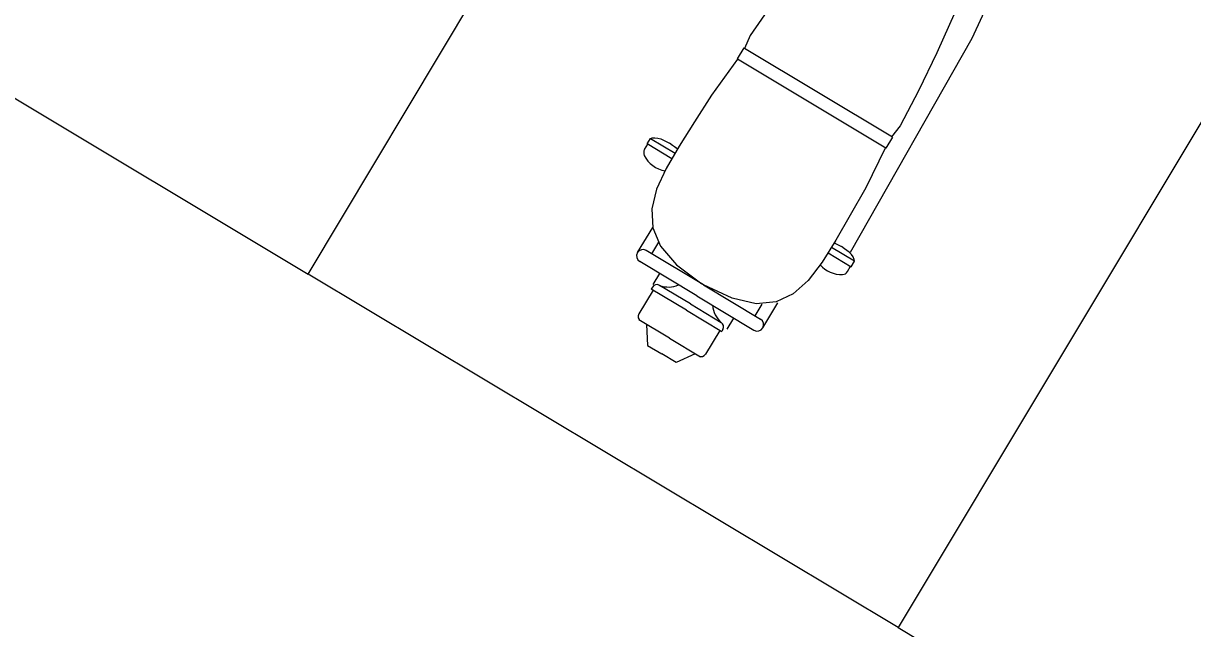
# Model space of a CAD drawing. Header units: inches. Extents: x -110725 to 51121, y 8404 to 44825.
# Drawn here: x -37990 to -37939, y 26305.2 to 26331.6 of the extents above; entities that cross this region are included whole.
import ezdxf

# ---------------------------------------------------------------- set-up
doc = ezdxf.new("R2010")
doc.units = ezdxf.units.IN
doc.header["$LTSCALE"] = 0.1
doc.header["$MEASUREMENT"] = 0
doc.layers.get('0').update_dxf_attribs({"color": 1, "lineweight": 0})
doc.layers.get('Defpoints').update_dxf_attribs({"lineweight": 0})
doc.layers.add('CAR', color=4, linetype='Continuous', lineweight=0)
doc.layers.add('dim', color=252, linetype='Continuous', lineweight=0)
doc.styles.add('EHSAN', font='arial.ttf', dxfattribs={"height": 54})
doc.dimstyles.new('DIM1', dxfattribs={"dimtxt": 54, "dimasz": 6, "dimexe": 6, "dimexo": 3, "dimgap": 1, "dimtad": 0, "dimzin": 0, "dimdsep": 46, "dimlunit": 4, "dimtxsty": 'EHSAN', "dimblk": 'ARCHTICK', "dimcen": 3, "dimdle": 6, "dimclrd": 4, "dimclre": 4, "dimclrt": 6, "dimadec": 0, "dimazin": 0, "dimtfac": 1, "dimtofl": 0, "dimtmove": 1, "dimatfit": 3, "dimldrblk": 'ARCHTICK', "dimfxl": 4, "dimtolj": 1, "dimtzin": 3, "dimlwd": -1, "dimlwe": -1, "dimarcsym": 0})

# ---------------------------------------------------------------- blocks, each defined once
blk = doc.blocks.new('_ArchTick')
at = {"color": 0, "linetype": 'ByBlock', "const_width": 0.15}
blk.add_lwpolyline([(-0.5, -0.5), (0.5, 0.5)], dxfattribs=at)
blk = doc.blocks.new('*D37')
at = {"layer": 'Defpoints', "color": 0, "transparency": 16777216}
for p in [(-37808.545, 26623.697), (-37948.339, 26390.864, 1175.735), (-34980.205, 24608.794, 1175.735)]:
    blk.add_point(p, dxfattribs=at)
at = {"layer": 'dim', "color": 4, "transparency": 16777216}
for p, q in [((-37829.121, 26636.051), (-36423.234, 25791.955)), ((-37946.794, 26393.436), (-37805.457, 26628.841)), ((-34819.836, 24829.274), (-36225.723, 25673.369)), ((-34978.661, 24611.366), (-34837.324, 24846.772))]:
    blk.add_line(p, q, dxfattribs=at)
at = {"layer": 'dim', "color": 4, "transparency": 16777216, "xscale": 24, "yscale": 24, "zscale": 24}
for p, rotation in [((-37808.545, 26623.697), 149.019361839217), ((-34840.412, 24841.627), 329.019361839217)]:
    blk.add_blockref('_ArchTick', p, dxfattribs=dict(at, rotation=rotation))
at = {"layer": 'dim', "color": 6, "transparency": 16777216, "insert": (-36324.479, 25732.662), "char_height": 54, "attachment_point": 5, "rotation": 329.0194, "style": 'EHSAN'}
blk.add_mtext('\\A1;288\'-6"', dxfattribs=at)
blk = doc.blocks.new('*D38')
at = {"layer": 'Defpoints', "color": 0, "transparency": 16777216}
for p in [(-38307.07, 26490.754), (-37948.339, 26390.864, 1175.735), (-38256.618, 26306.467, 1175.735)]:
    blk.add_point(p, dxfattribs=at)
at = {"layer": 'dim', "color": 4, "transparency": 16777216}
for p, q in [((-37975.642, 26581.488), (-38043.073, 26563.027)), ((-37949.131, 26393.757), (-38000.375, 26580.938)), ((-38330.218, 26484.417), (-38262.787, 26502.877)), ((-38257.41, 26309.36), (-38308.654, 26496.541))]:
    blk.add_line(p, q, dxfattribs=at)
at = {"layer": 'dim', "color": 4, "transparency": 16777216, "xscale": 24, "yscale": 24, "zscale": 24}
for p, rotation in [((-37998.79, 26575.151), 15.31055787332248), ((-38307.07, 26490.754), 195.3105578733225)]:
    blk.add_blockref('_ArchTick', p, dxfattribs=dict(at, rotation=rotation))
at = {"layer": 'dim', "color": 6, "transparency": 16777216, "insert": (-38152.93, 26532.952), "char_height": 54, "attachment_point": 5, "rotation": 15.3106, "style": 'EHSAN'}
blk.add_mtext('\\A1;26\'-7{\\H1.000000x;\\S1/2;}"', dxfattribs=at)
blk = doc.blocks.new('BICK 2')
at = {"color": 9}
for p, q in [((0, 0), (0, -72)), ((-30, -72), (-30, 0)), ((0, -72), (-30, -72))]:
    blk.add_line(p, q, dxfattribs=at)
for p, q in [((-10.441, -48.295), (-10.853, -44.783)), ((-10.196, -59.029), (-10.441, -48.295)), ((-18.776, -53.776), (-18.777, -54.335)), ((-11.211, -53.789), (-18.735, -53.776)), ((-11.211, -53.789), (-11.212, -54.349)), ((-11.212, -54.349), (-18.751, -54.335)), ((-19.122, -59.027), (-18.985, -59.027)), ((-10.959, -59.041), (-11.02, -59.041)), ((-20.236, -59.533), (-20.236, -59.258)), ((-20.236, -59.258), (-18.983, -59.26)), ((-18.98, -59.535), (-20.236, -59.533)), ((-20.204, -59.803), (-20.203, -59.533)), ((-11.028, -59.549), (-9.847, -59.551)), ((-9.846, -59.276), (-11.024, -59.274)), ((-9.88, -59.822), (-9.88, -59.551)), ((-9.847, -59.551), (-9.846, -59.276)), ((-18.161, -63.816), (-18.159, -62.531)), ((-11.786, -63.828), (-11.784, -62.543)), ((-17.601, -63.537), (-17.6, -62.943)), ((-12.345, -63.547), (-12.344, -62.953)), ((-14.973, -63.542), (-17.881, -63.537)), ((-14.973, -63.542), (-12.065, -63.547)), ((-14.974, -64.102), (-17.882, -64.096)), ((-16.861, -64.658), (-16.86, -64.098)), ((-14.974, -64.102), (-12.066, -64.107)), ((-13.089, -64.665), (-13.088, -64.105)), ((-15.035, -64.549), (-16.602, -64.546)), ((-15.035, -64.549), (-13.469, -64.552)), ((-16.826, -64.77), (-16.827, -64.872)), ((-15.036, -64.876), (-16.827, -64.872)), ((-16.736, -64.873), (-16.738, -66.076)), ((-15.036, -64.876), (-13.245, -64.879)), ((-13.336, -64.879), (-13.338, -66.082)), ((-13.245, -64.776), (-13.245, -64.879)), ((-15.039, -66.303), (-16.605, -66.3)), ((-15.039, -66.303), (-13.472, -66.305))]:
    blk.add_line(p, q)
for points in [[(-17.506, -43.474), (-17.951, -45.628), (-18.287, -47.676), (-18.531, -49.616), (-18.7, -51.446), (-18.81, -53.164), (-18.735, -53.776)], [(-12.447, -43.465), (-12.007, -45.639), (-11.678, -47.688), (-11.441, -49.628), (-11.279, -51.459), (-11.175, -53.178), (-11.252, -53.789)], [(-18.751, -54.335), (-18.921, -56.262), (-18.956, -57.638), (-18.987, -58.896), (-18.974, -60.026), (-18.865, -61.017), (-18.608, -61.86), (-18.149, -62.545), (-17.438, -63.06), (-16.422, -63.396), (-15.049, -63.542)], [(-11.237, -54.349), (-11.074, -56.276), (-11.045, -57.653), (-11.018, -58.91), (-11.035, -60.04), (-11.148, -61.031), (-11.408, -61.873), (-11.869, -62.556), (-12.582, -63.069), (-13.599, -63.401), (-14.973, -63.542)], [(-20.236, -59.258), (-20.181, -59.194), (-20.085, -59.127), (-19.969, -59.074), (-19.834, -59.037), (-19.577, -59.014), (-19.414, -59.007)], [(-18.985, -59.04), (-18.994, -59.038), (-19.25, -59.015), (-19.414, -59.007)], [(-11.02, -59.046), (-10.831, -59.03), (-10.668, -59.023)], [(-9.846, -59.276), (-9.901, -59.213), (-9.997, -59.145), (-10.113, -59.092), (-10.248, -59.054), (-10.505, -59.031), (-10.668, -59.023)], [(-16.216, -66.3), (-15.703, -67.061), (-14.979, -67.062)], [(-13.74, -66.305), (-14.256, -67.064), (-14.979, -67.062)]]:
    blk.add_lwpolyline(points)
for centre, radius, start, end in [((-19.941, -59.804), 0.263, 179.8971, 236.6476), ((-19.414, -59.003), 1.222, 236.6476, 291.7021), ((-10.668, -59.018), 1.222, 251.7308, 303.1466), ((-10.143, -59.821), 0.263, 303.1466, 359.8971), ((-17.881, -63.817), 0.28, 89.8971, 269.8971), ((-12.066, -63.827), 0.28, 269.8971, 89.8971), ((-16.777, -63.499), 1.062, 279.4763, 325.5296), ((-13.29, -63.505), 1.062, 214.2646, 260.3179), ((-16.603, -64.77), 0.224, 89.8971, 179.8971), ((-13.469, -64.776), 0.224, 359.8971, 89.8971), ((-16.514, -66.076), 0.224, 179.8971, 269.8971), ((-13.562, -66.081), 0.224, 269.8971, 359.8971)]:
    blk.add_arc(centre, radius, start, end)

msp = doc.modelspace()

# ---------------------------------------------------------------- linework, layer by layer
at = {"color": 9}
for p, q in [((-37977.53231, 26320.65942), (-37940.5171, 26382.43983)), ((-38003.27416, 26336.08242), (-37977.53231, 26320.65942))]:
    msp.add_line(p, q, dxfattribs=at)
at = {"layer": 'CAR', "linetype": 'Continuous'}
msp.add_circle((-33960.35096, 21924.4645, 27.16259), 11425.94255, dxfattribs=at)

# ---------------------------------------------------------------- block references
at = {"layer": 'CAR', "yscale": 1.000284139017757, "zscale": 1.000284139017757}
for xscale, rotation in [(1.000284139017757, 329.0724239766923), (-1.000284139017757, 329.0724239767012)]:
    msp.add_blockref('BICK 2', (-37914.77526, 26367.01683, 1.07221), dxfattribs=dict(at, xscale=xscale, rotation=rotation))

# ---------------------------------------------------------------- dimensions: what is measured, and where the dimension line sits
at = {"layer": 'dim'}
dim = msp.add_linear_dim(base=(-37808.54527, 26623.69701, -1174.66297), p1=(-34980.20533, 24608.79412, 1.07221), p2=(-37948.3386, 26390.86365, 1.07221), angle=149.019362, dimstyle='DIM1', override={"dimtxt": 36, "dimasz": 24, "dimdle": 24}, dxfattribs=at)
dim.commit()
dim.dimension.update_dxf_attribs({"geometry": '*D37', "text_midpoint": (-36324.47863, 25732.66224, -1174.66297), "dimtype": 161})
dim = msp.add_aligned_dim(p1=(-37948.3386, 26390.86365, 1.07221), p2=(-38256.61817, 26306.46684, 1.07221), distance=-191.0682, dimstyle='DIM1', override={"dimtxt": 36, "dimasz": 24, "dimdle": 24}, dxfattribs=at)
dim.commit()
dim.dimension.update_dxf_attribs({"geometry": '*D38', "text_midpoint": (-38152.93009, 26532.9522, -1174.66297)})

doc.saveas('drawing.dxf')
